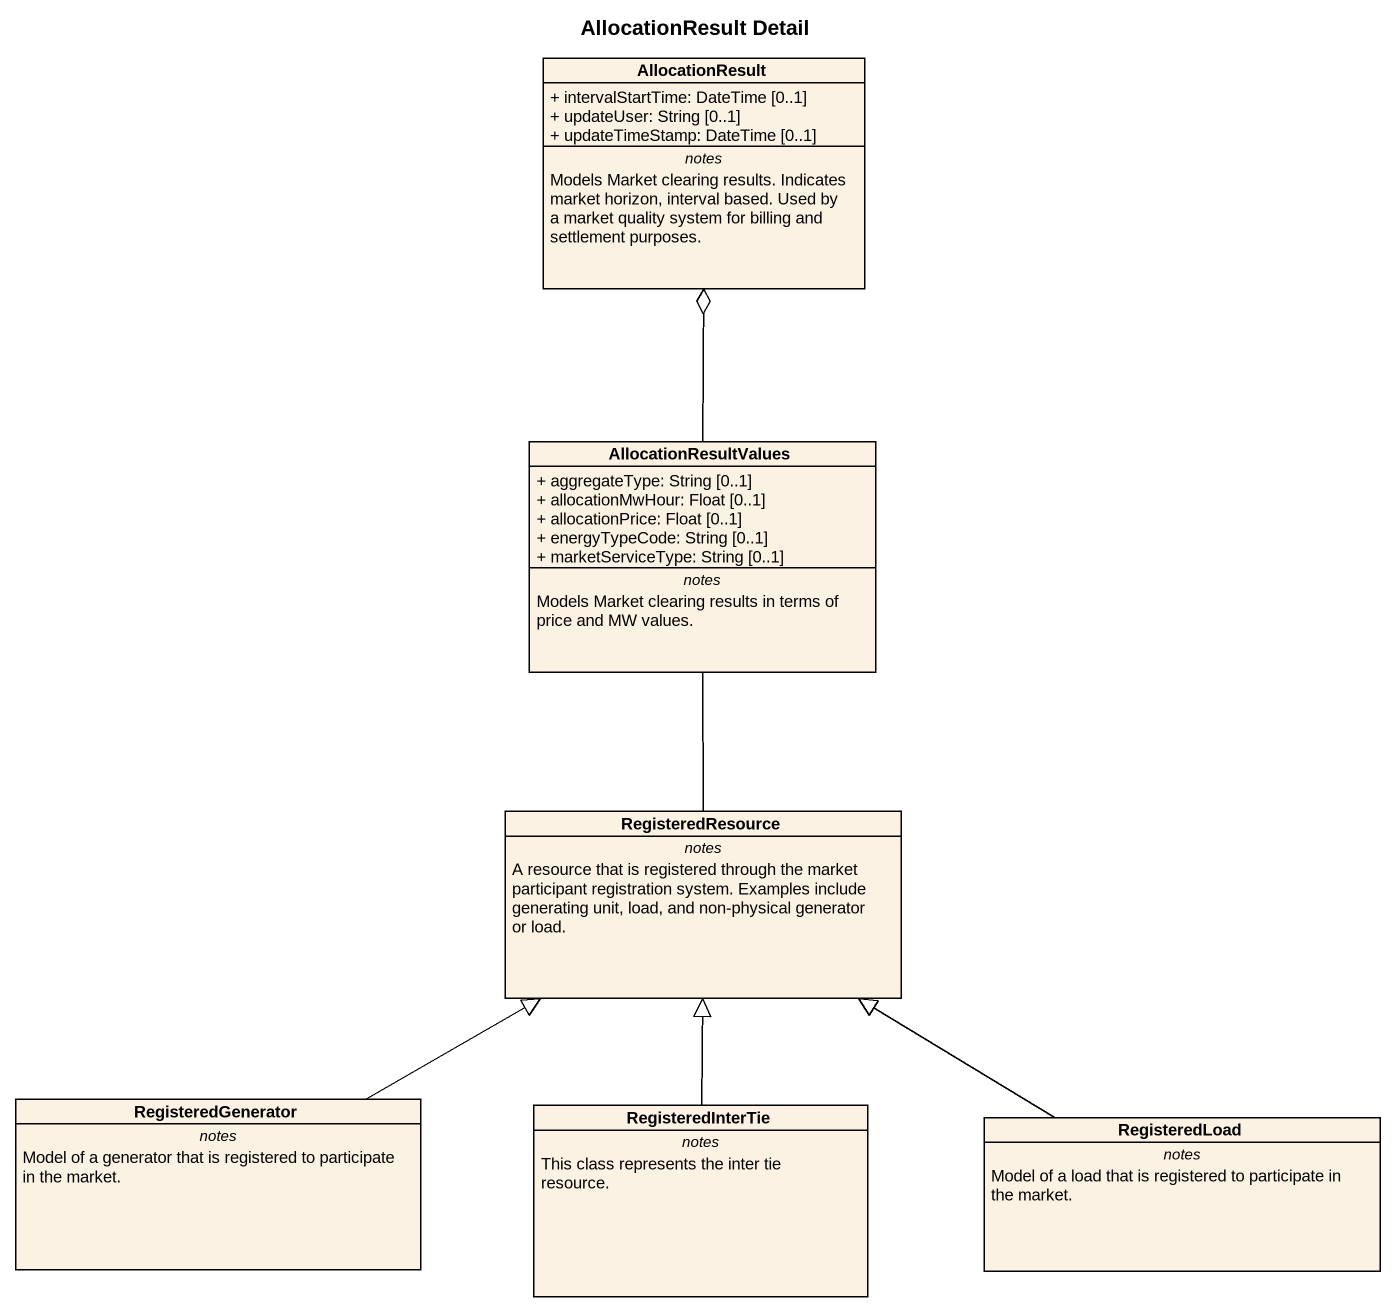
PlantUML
@startuml
title AllocationResult Detail
hide circle
hide empty members
skinparam classAttributeIconSize 0
class AllocationResult {
  + intervalStartTime: DateTime [0..1]
  + updateUser: String [0..1]
  + updateTimeStamp: DateTime [0..1]
  -- notes --
  Models Market clearing results. Indicates market horizon, interval based. Used by a market quality system for billing and settlement purposes.
}
class AllocationResultValues {
  + aggregateType: String [0..1]
  + allocationMwHour: Float [0..1]
  + allocationPrice: Float [0..1]
  + energyTypeCode: String [0..1]
  + marketServiceType: String [0..1]
  -- notes --
  Models Market clearing results in terms of price and MW values.
}
class RegisteredResource {
  -- notes --
  A resource that is registered through the market participant registration system. Examples include generating unit, load, and non-physical generator or load.
}
class RegisteredGenerator {
  -- notes --
  Model of a generator that is registered to participate in the market.
}
class RegisteredInterTie {
  -- notes --
  This class represents the inter tie resource.
}
class RegisteredLoad {
  -- notes --
  Model of a load that is registered to participate in the market.
}
AllocationResult o-- AllocationResultValues
RegisteredResource -up- AllocationResultValues
RegisteredGenerator -right-|> RegisteredResource
RegisteredInterTie -up-|> RegisteredResource
RegisteredLoad -up-|> RegisteredResource
@enduml
